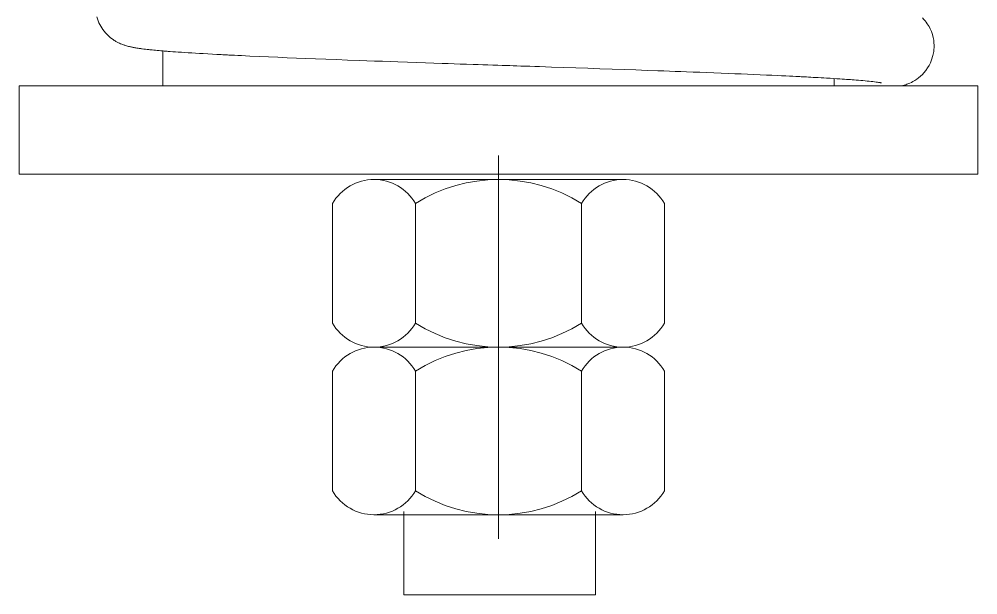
# Model space of a CAD drawing. Extents: x 83.6 to 158.5, y 132.1 to 157.1.
# Drawn here: x 131.753 to 134.253, y 132.129 to 133.632 of the extents above; entities that cross this region are included whole.
import ezdxf

# ---------------------------------------------------------------- set-up
doc = ezdxf.new("R2010")
doc.units = 0
doc.header["$LTSCALE"] = 0.5
doc.header["$MEASUREMENT"] = 0
doc.layers.get('0').update_dxf_attribs({"linetype": 'CONTINUOUS'})
doc.layers.add('AM_5', color=3, linetype='CONTINUOUS', lineweight=15)

# ---------------------------------------------------------------- blocks, each defined once
blk = doc.blocks.new('ECROUE')
at = {"color": 1}
blk.add_line((0, -1), (0, 0.125), dxfattribs=at)
for p, q in [((-0.6495, 0), (0.6495, 0)), ((-0.866, -0.125), (-0.866, -0.75)), ((-0.433, -0.125), (-0.433, -0.75)), ((0.433, -0.125), (0.433, -0.75)), ((0.866, -0.125), (0.866, -0.75)), ((-0.6495, -0.875), (0.6495, -0.875))]:
    blk.add_line(p, q)
for centre, radius, start, end in [((-0.6495, -0.25), 0.25, 30, 150), ((0, -0.8125), 0.8125, 57.7958, 122.2042), ((0.6495, -0.25), 0.25, 30, 150), ((-0.6495, -0.625), 0.25, 210, 330), ((0, -0.0625), 0.8125, 237.7958, 302.2042), ((0.6495, -0.625), 0.25, 210, 330)]:
    blk.add_arc(centre, radius, start, end)

msp = doc.modelspace()

# ---------------------------------------------------------------- linework, layer by layer
at = {"layer": 'AM_5', "color": 0, "ltscale": 0.75}
for p, q in [((132.12757, 133.45788), (132.12757, 133.54922)), ((132.12757, 133.54922), (132.12757, 133.45788)), ((133.87757, 133.45788), (133.87757, 133.47714)), ((134.25257, 133.45788), (131.75257, 133.45788)), ((131.75257, 133.22788), (131.75257, 133.45788)), ((132.12757, 133.45788), (133.87757, 133.45788)), ((134.25257, 133.45788), (134.25257, 133.22788)), ((134.25257, 133.22788), (131.75257, 133.22788))]:
    msp.add_line(p, q, dxfattribs=at)
at = {"layer": 'AM_5', "color": 0, "ltscale": 0.75, "flags": 128}
for points in [[(134.00103, 133.46593), (134.00104, 133.46593), (134.00092, 133.46595), (134.00068, 133.466), (134.00031, 133.46607), (133.99965, 133.4662), (133.99883, 133.46635), (133.99777, 133.46653), (133.99638, 133.46676), (133.9936, 133.46718), (133.99053, 133.46762), (133.98727, 133.46806), (133.98346, 133.46853), (133.97905, 133.46905), (133.97418, 133.46959), (133.96912, 133.47012), (133.96376, 133.47066), (133.95838, 133.47117), (133.95305, 133.47165), (133.94758, 133.47213), (133.94171, 133.47263), (133.93543, 133.47313), (133.93035, 133.47353), (133.92529, 133.47392), (133.92026, 133.47429), (133.91527, 133.47465), (133.91033, 133.475), (133.90498, 133.47536), (133.899, 133.47576), (133.89236, 133.4762), (133.88499, 133.47667), (133.87684, 133.47718), (133.86788, 133.47773), (133.85806, 133.47832), (133.85113, 133.47873), (133.8438, 133.47915), (133.83637, 133.47957), (133.82946, 133.47996), (133.82311, 133.48031), (133.81735, 133.48062), (133.81125, 133.48095), (133.80609, 133.48123), (133.8019, 133.48145), (133.7987, 133.48162), (133.79652, 133.48173), (133.79449, 133.48184), (133.79179, 133.48198), (133.78839, 133.48216), (133.78434, 133.48236), (133.77765, 133.48271), (133.77, 133.48309), (133.76133, 133.48352), (133.75161, 133.484), (133.74081, 133.48452), (133.72888, 133.48508), (133.71579, 133.4857), (133.70147, 133.48635), (133.68515, 133.48708), (133.66838, 133.48782), (133.65179, 133.48854), (133.63539, 133.48923), (133.61924, 133.4899), (133.60334, 133.49055), (133.58354, 133.49134), (133.56427, 133.49209), (133.54558, 133.49281), (133.52748, 133.49349), (133.50995, 133.49415), (133.49303, 133.49478), (133.47766, 133.49535), (133.46289, 133.4959), (133.44831, 133.49643), (133.43344, 133.49698), (133.41827, 133.49753), (133.38993, 133.49855), (133.36062, 133.4996), (133.33038, 133.50068), (133.29921, 133.50177), (133.26725, 133.50289), (133.2354, 133.50399), (133.20397, 133.50506), (133.1722, 133.50614), (133.14092, 133.5072), (133.10946, 133.50825), (133.09701, 133.50866), (133.08451, 133.50907), (133.07225, 133.50948), (133.06094, 133.50985), (133.05061, 133.51019), (133.04099, 133.5105), (133.03174, 133.5108), (133.02229, 133.51111), (133.0119, 133.51146), (133.00052, 133.51183), (132.98815, 133.51224), (132.97508, 133.51268), (132.96197, 133.51311), (132.94918, 133.51354), (132.93671, 133.51396), (132.91945, 133.51454), (132.90286, 133.5151), (132.88694, 133.51564), (132.87148, 133.51617), (132.85552, 133.51672), (132.83433, 133.51745), (132.81217, 133.51821), (132.7891, 133.51902), (132.76513, 133.51986), (132.74033, 133.52074), (132.72028, 133.52145), (132.69976, 133.52218), (132.6792, 133.52292), (132.65915, 133.52365), (132.63963, 133.52436), (132.60906, 133.52548), (132.57987, 133.52656), (132.55207, 133.5276), (132.52556, 133.52861), (132.50021, 133.5296), (132.47589, 133.53057), (132.4515, 133.53157), (132.4273, 133.53259), (132.4029, 133.53365), (132.37839, 133.53475), (132.35387, 133.53588), (132.3431, 133.53639), (132.33247, 133.5369), (132.32288, 133.53737), (132.31449, 133.53778), (132.30872, 133.53807), (132.30365, 133.53832), (132.29926, 133.53854), (132.29554, 133.53873), (132.29244, 133.53889), (132.29, 133.53902), (132.28737, 133.53915), (132.2839, 133.53933), (132.27937, 133.53957), (132.27397, 133.53986), (132.26798, 133.54017), (132.25677, 133.54078), (132.24494, 133.54144), (132.23258, 133.54214), (132.22281, 133.5427), (132.21282, 133.5433), (132.2027, 133.54391), (132.19304, 133.54451), (132.18398, 133.54509), (132.17547, 133.54565), (132.16748, 133.54619), (132.16013, 133.54671), (132.15323, 133.5472), (132.14677, 133.54769), (132.14093, 133.54814), (132.13816, 133.54835), (132.13557, 133.54856), (132.13316, 133.54876), (132.13092, 133.54894), (132.1285, 133.54914), (132.12568, 133.54938), (132.1218, 133.54971), (132.1174, 133.5501), (132.11254, 133.55054), (132.10768, 133.551), (132.10332, 133.55143), (132.09952, 133.55181), (132.09615, 133.55216), (132.0932, 133.55247), (132.09063, 133.55275), (132.08642, 133.55323), (132.08215, 133.55373), (132.07781, 133.55426), (132.07358, 133.55481), (132.07175, 133.55506), (132.06988, 133.55531), (132.06774, 133.55562), (132.06533, 133.55597), (132.06268, 133.55637), (132.05984, 133.55682), (132.0572, 133.55725), (132.0545, 133.55772), (132.05216, 133.55815), (132.05016, 133.55852), (132.04836, 133.55888), (132.04647, 133.55926), (132.04448, 133.55969), (132.04252, 133.56012), (132.04039, 133.56062), (132.038, 133.5612), (132.03537, 133.56189), (132.03269, 133.56263), (132.03047, 133.56329), (132.02846, 133.56391), (132.02615, 133.56467), (132.02333, 133.56566), (132.02011, 133.56688), (132.01707, 133.56813), (132.01426, 133.56936), (132.01125, 133.57079), (132.00824, 133.57231), (132.00502, 133.57408), (132.00309, 133.5752), (132.00051, 133.57678), (131.99733, 133.57888), (131.99365, 133.58151), (131.98957, 133.58471), (131.9853, 133.58843), (131.97748, 133.59641), (131.97078, 133.60485), (131.9652, 133.61353), (131.96072, 133.62227), (131.95731, 133.63072), (131.95485, 133.63868)], [(134.10844, 133.63533), (134.1119, 133.63163), (134.11491, 133.6281), (134.11812, 133.62396), (134.12081, 133.62013), (134.12306, 133.61662), (134.12527, 133.61285), (134.12838, 133.60683), (134.1314, 133.59983), (134.13409, 133.59203), (134.13614, 133.58414), (134.13745, 133.57692), (134.13821, 133.57013), (134.1385, 133.56466), (134.13849, 133.55859), (134.13816, 133.55303), (134.1376, 133.54793), (134.13557, 133.53715), (134.13218, 133.52598), (134.12911, 133.5185), (134.12552, 133.51137), (134.12162, 133.50485), (134.11678, 133.49801), (134.11209, 133.49234), (134.10786, 133.48783), (134.10335, 133.48357), (134.09824, 133.47927), (134.09347, 133.47573), (134.0883, 133.4723), (134.08346, 133.46946), (134.0792, 133.46721), (134.07557, 133.46548), (134.07268, 133.4642), (134.07027, 133.4632), (134.06777, 133.46222), (134.0645, 133.46104), (134.0605, 133.45972), (134.05696, 133.45865), (134.05417, 133.45788), (134.05412, 133.45786), (134.05412, 133.45786)]]:
    msp.add_lwpolyline(points, dxfattribs=at)
at = {"layer": 'AM_5', "color": 0, "ltscale": 0.75}
msp.add_lwpolyline([(133.25546, 132.34718), (133.25551, 132.12949), (132.75551, 132.12949), (132.75546, 132.34718)], dxfattribs=at)

# ---------------------------------------------------------------- block references
at = {"layer": 'AM_5', "color": 0, "ltscale": 0.75, "xscale": -0.5, "yscale": 0.5, "zscale": 0.5}
for p in [(133.00257, 133.21362), (133.00257, 132.77612)]:
    msp.add_blockref('ECROUE', p, dxfattribs=at)

doc.saveas('drawing.dxf')
